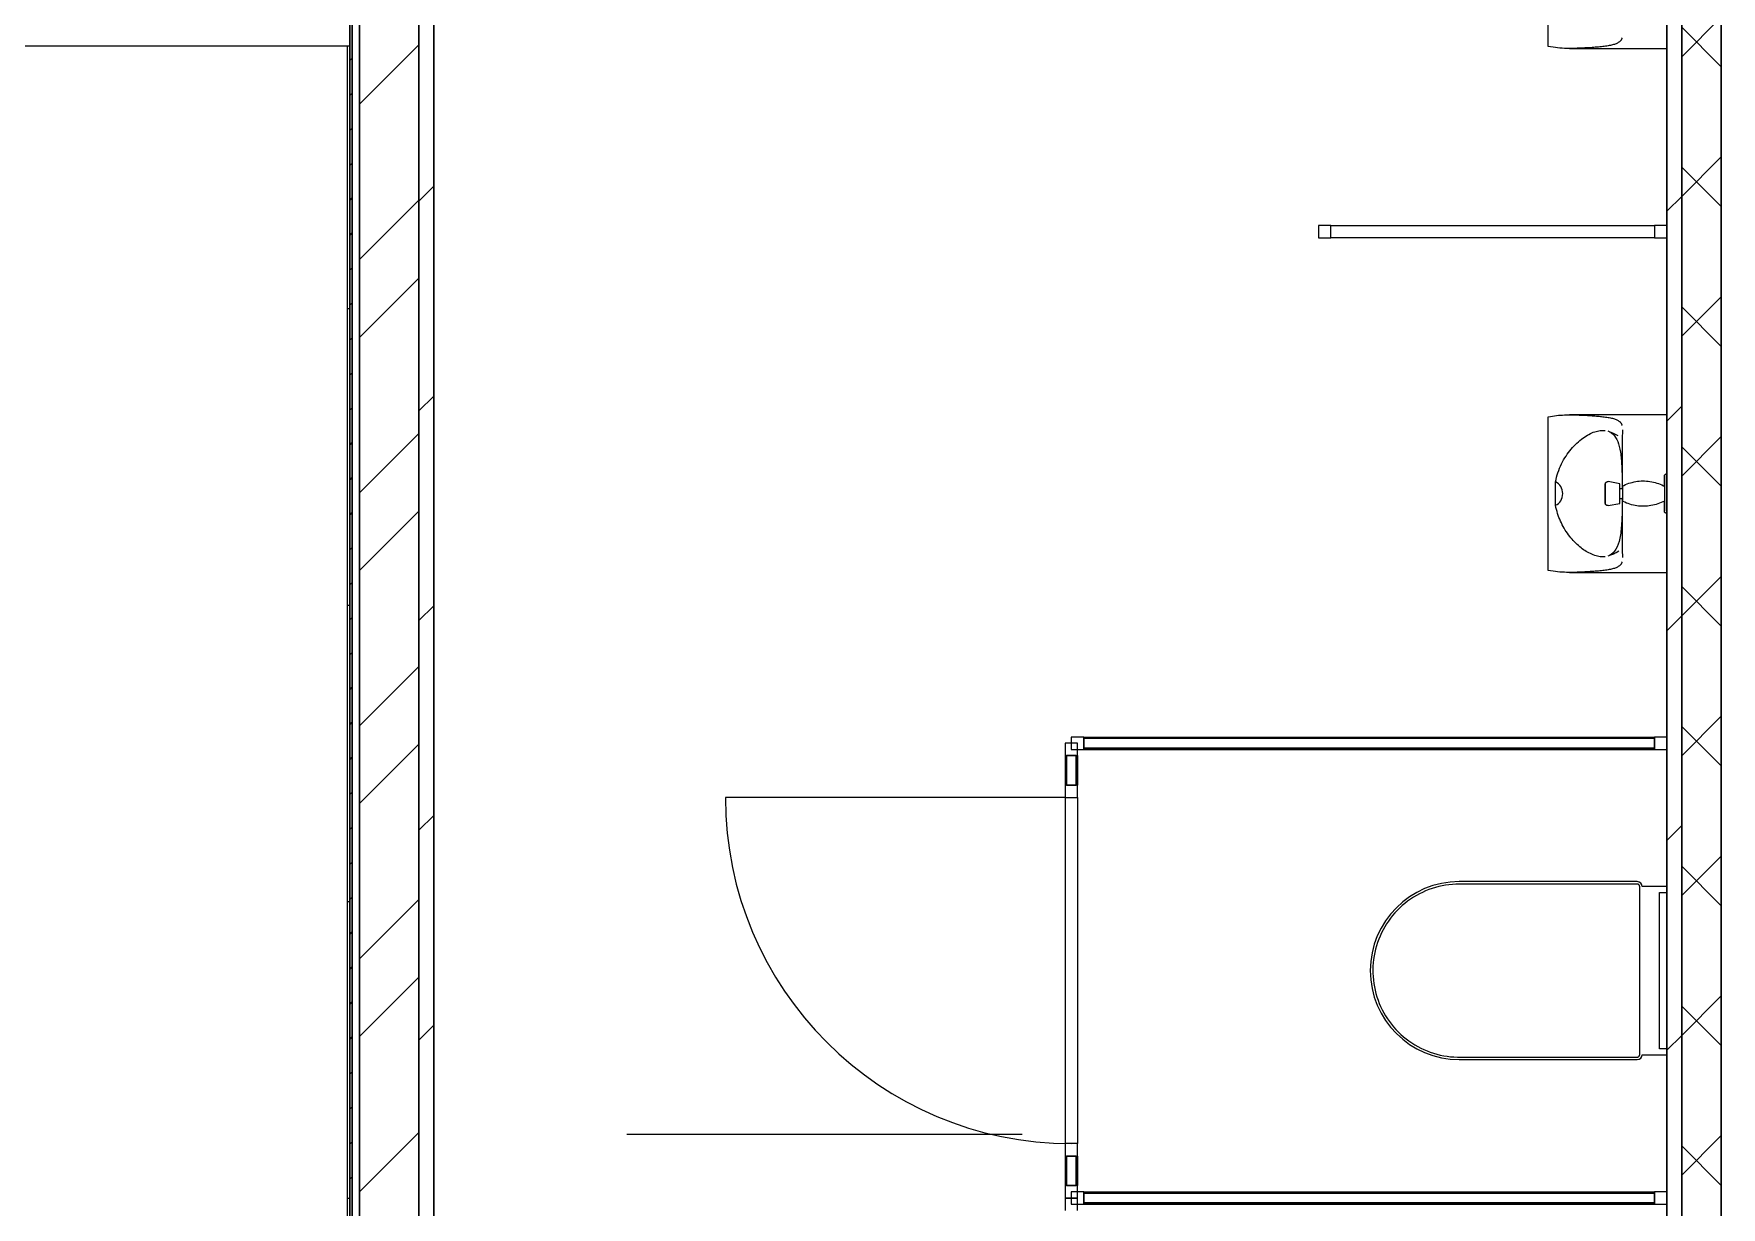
# Model space of a CAD drawing. Header units: millimetres. Extents: x -88595 to 880822, y -1054509 to -148035.
# Drawn here: x 159889 to 163303, y -271051 to -268677 of the extents above; entities that cross this region are included whole.
import ezdxf

# ---------------------------------------------------------------- set-up
doc = ezdxf.new("R2010")
doc.units = ezdxf.units.MM
for name, color, linetype, lineweight in [('Витраж', 7, 'Continuous', 9), ('Двери', 7, 'Continuous', 9), ('Марки', 7, 'Continuous', 20), ('Оборудование', 7, 'Continuous', 18), ('Ограждение', 7, 'Continuous', 9), ('Сантехника', 7, 'Continuous', 18), ('Стены наружные', 7, 'Continuous', 18), ('Стены разрез', 7, 'Continuous', 30)]:
    doc.layers.add(name, color=color, linetype=linetype, lineweight=lineweight)

# ---------------------------------------------------------------- blocks, each defined once
blk = doc.blocks.new('$0$ADSK_M_Трубы - Диаметр_8-160846-В_Координация_1 этаж ОВ3')
at = {"layer": 'Марки'}
blk.add_line((0, 0), (8, 0), dxfattribs=at)
blk = doc.blocks.new('1 этаж')
at = {"layer": 'Ограждение'}
h = blk.add_hatch(dxfattribs=at)
h.set_pattern_fill('FP_24', color=256, style=0, pattern_type=2)
h.set_pattern_definition([(0, (223438.7, 672767.34), (0, 600), []), (90, (223438.7, 672767.34), (-600, 4e-14), [])])
h.paths.add_polyline_path([(196657.7, 656027.6), (196657.7, 659612.6), (196652.7, 659612.6), (196652.7, 656027.6)])
at = {"layer": 'Витраж', "extrusion": (0, 0, -1)}
for p, q in [((198617.7, 659250.1), (198617.7, 659225.1)), ((198642.7, 659250.1), (198617.7, 659250.1)), ((198642.7, 659225.1), (198642.7, 659250.1)), ((198617.7, 659225.1), (198642.7, 659225.1))]:
    blk.add_line(p, q, dxfattribs=at)
at = {"layer": 'Витраж'}
for p, q in [((198642.7, 659225.1), (198642.7, 659250.1)), ((198642.7, 659250.1), (199297.7, 659250.1)), ((199297.7, 659250.1), (199297.7, 659225.1)), ((199322.7, 659250.1), (199297.7, 659250.1)), ((199297.7, 659250.1), (199297.7, 659225.1)), ((199297.7, 659225.1), (198642.7, 659225.1)), ((199297.7, 659225.1), (199322.7, 659225.1)), ((198142.7, 658215.1), (199297.7, 658215.1)), ((198142.7, 658190.1), (199297.7, 658190.1)), ((198105.2, 658177.6), (198105.2, 658117.6)), ((198130.2, 658177.6), (198130.2, 658117.6)), ((198105.2, 658092.6), (198105.2, 657392.6)), ((198130.2, 658092.6), (198130.2, 657392.6)), ((198105.2, 657367.6), (198105.2, 657307.6)), ((198130.2, 657367.6), (198130.2, 657307.6)), ((198142.7, 657295.1), (199297.7, 657295.1)), ((198142.7, 657270.1), (199297.7, 657270.1))]:
    blk.add_line(p, q, dxfattribs=at)
at = {"layer": 'Витраж', "lineweight": 18, "extrusion": (0, 0, -1)}
for p, q in [((198142.7, 658215.1), (198117.7, 658215.1)), ((198117.7, 658215.1), (198117.7, 658190.1)), ((198142.7, 658190.1), (198142.7, 658215.1)), ((198130.2, 658202.6), (198105.2, 658202.6)), ((198105.2, 658202.6), (198105.2, 658177.6)), ((198117.7, 658190.1), (198142.7, 658190.1)), ((198130.2, 658177.6), (198130.2, 658202.6)), ((198105.2, 658177.6), (198130.2, 658177.6)), ((198130.2, 658117.6), (198105.2, 658117.6)), ((198105.2, 658117.6), (198105.2, 658092.6)), ((198130.2, 658092.6), (198130.2, 658117.6)), ((198105.2, 658092.6), (198130.2, 658092.6)), ((198130.2, 657392.6), (198105.2, 657392.6)), ((198105.2, 657392.6), (198105.2, 657367.6)), ((198105.2, 657367.6), (198130.2, 657367.6)), ((198130.2, 657367.6), (198130.2, 657392.6)), ((198142.7, 657295.1), (198117.7, 657295.1)), ((198117.7, 657295.1), (198117.7, 657270.1)), ((198142.7, 657270.1), (198142.7, 657295.1)), ((198130.2, 657282.6), (198105.2, 657282.6)), ((198105.2, 657282.6), (198105.2, 657257.6)), ((198117.7, 657270.1), (198142.7, 657270.1)), ((198130.2, 657257.6), (198130.2, 657282.6))]:
    blk.add_line(p, q, dxfattribs=at)
at = {"layer": 'Витраж', "lineweight": 18}
for p, q in [((199322.7, 658215.1), (199297.7, 658215.1)), ((199297.7, 658215.1), (199297.7, 658190.1)), ((199322.7, 658190.1), (199322.7, 658215.1)), ((199297.7, 658190.1), (199322.7, 658190.1)), ((198130.2, 657307.6), (198105.2, 657307.6)), ((198105.2, 657307.6), (198105.2, 657282.6)), ((198130.2, 657282.6), (198130.2, 657307.6)), ((199322.7, 657295.1), (199297.7, 657295.1)), ((199297.7, 657295.1), (199297.7, 657270.1)), ((199322.7, 657270.1), (199322.7, 657295.1)), ((198105.2, 657282.6), (198130.2, 657282.6)), ((199297.7, 657270.1), (199322.7, 657270.1))]:
    blk.add_line(p, q, dxfattribs=at)
at = {"layer": 'Двери'}
blk.add_line((198105.2, 658092.6), (197417.7, 658092.6), dxfattribs=at)
blk.add_arc((198117.7, 658092.6), 700, 180, 270, dxfattribs=at)
at = {"layer": 'Ограждение'}
for p, q in [((196657.7, 659612.6), (188952.7, 659612.6)), ((196652.7, 659612.6), (196652.7, 656027.6))]:
    blk.add_line(p, q, dxfattribs=at)
at = {"layer": 'Сантехника'}
for p, q in [((199082.7, 659612.1), (199082.7, 659923.1)), ((199125.6, 659608.2), (199322.7, 659608.2)), ((199082.7, 658552.1), (199082.7, 658863.1)), ((199322.7, 658867.1), (199125.6, 658867.1)), ((199232.5, 658817.6), (199232.5, 658716.3)), ((199097.5, 658707.6), (199097.5, 658731.2)), ((199227.7, 658727.6), (199204, 658731.8)), ((199227.7, 658707.6), (199227.7, 658727.6)), ((199232.3, 658731.5), (199232.3, 658716.3)), ((199097.5, 658684), (199097.5, 658707.6)), ((199232.7, 658717.6), (199227.7, 658717.6)), ((199227.7, 658687.6), (199227.7, 658707.6)), ((199227.7, 658697.6), (199232.7, 658697.6)), ((199232.3, 658698.9), (199232.3, 658683.7)), ((199232.5, 658698.9), (199232.5, 658597.6)), ((199232.7, 658722.6), (199232.7, 658707.6)), ((199232.7, 658707.6), (199232.7, 658692.6)), ((199204, 658683.4), (199227.7, 658687.6)), ((199125.6, 658548.2), (199322.7, 658548.2)), ((199262.7, 657922.6), (198902.7, 657922.6)), ((199262.7, 657917.6), (198902.7, 657917.6)), ((199267.7, 657572.6), (199267.7, 657912.6)), ((199322.7, 657912.6), (199272.7, 657912.6)), ((199307.7, 657584.4), (199307.7, 657900.8)), ((199307.7, 657900.8), (199322.7, 657900.8)), ((198902.7, 657567.6), (199262.7, 657567.6)), ((199272.7, 657572.6), (199322.7, 657572.6)), ((199322.7, 657584.4), (199307.7, 657584.4)), ((198902.7, 657562.6), (199262.7, 657562.6))]:
    blk.add_line(p, q, dxfattribs=at)
at = {"layer": 'Сантехника', "flags": 128}
for points in [[(199224.1, 658824.5), (199218.9, 658827.2), (199213.5, 658829.8), (199208, 658832.2), (199204, 658833.7)], [(199198.2, 658726.9), (199198.2, 658727.1), (199198.2, 658727.3), (199198.2, 658727.5), (199198.2, 658727.7), (199198.3, 658727.8), (199198.3, 658728), (199198.4, 658728.2), (199198.4, 658728.4), (199198.5, 658728.6), (199198.6, 658728.8), (199198.6, 658729), (199198.7, 658729.2), (199198.8, 658729.3), (199198.9, 658729.5), (199199, 658729.7), (199199.2, 658729.8), (199199.3, 658730), (199199.4, 658730.2), (199199.5, 658730.3), (199199.7, 658730.4), (199199.8, 658730.6), (199200, 658730.7), (199200.1, 658730.8), (199200.3, 658731), (199200.5, 658731.1), (199200.6, 658731.2), (199200.8, 658731.3), (199201, 658731.4), (199201.2, 658731.4), (199201.4, 658731.5), (199201.5, 658731.6), (199201.7, 658731.6), (199201.9, 658731.7), (199202.1, 658731.7), (199202.3, 658731.8), (199202.5, 658731.8), (199202.7, 658731.8), (199202.9, 658731.8), (199203.1, 658731.9), (199203.3, 658731.9), (199203.5, 658731.8), (199203.7, 658731.8), (199203.9, 658731.8), (199204, 658731.8)], [(199198.2, 658707.6), (199198.2, 658708.4), (199198.2, 658709.1), (199198.2, 658709.9), (199198.2, 658710.7), (199198.2, 658711.4), (199198.2, 658712.2), (199198.2, 658712.9), (199198.2, 658713.7), (199198.2, 658714.4), (199198.2, 658715.1), (199198.2, 658715.8), (199198.2, 658716.5), (199198.2, 658717.2), (199198.2, 658717.8), (199198.2, 658718.5), (199198.2, 658719.1), (199198.2, 658719.7), (199198.2, 658720.3), (199198.2, 658720.9), (199198.2, 658721.4), (199198.2, 658721.9), (199198.2, 658722.4), (199198.2, 658722.9), (199198.2, 658723.4), (199198.2, 658723.8), (199198.2, 658724.2), (199198.2, 658724.6), (199198.2, 658724.9), (199198.2, 658725.3), (199198.2, 658725.5), (199198.2, 658725.8), (199198.2, 658726), (199198.2, 658726.3), (199198.2, 658726.4), (199198.2, 658726.6), (199198.2, 658726.7), (199198.2, 658726.8), (199198.2, 658726.8), (199198.2, 658726.9)], [(199198.2, 658726.9), (199198.2, 658726.8), (199198.2, 658726.8), (199198.2, 658726.7), (199198.2, 658726.6), (199198.2, 658726.5), (199198.2, 658726.3), (199198.2, 658726.1), (199198.2, 658725.9), (199198.2, 658725.6), (199198.2, 658725.3), (199198.2, 658725), (199198.2, 658724.7), (199198.2, 658724.3), (199198.2, 658723.9), (199198.2, 658723.5), (199198.2, 658723), (199198.2, 658722.6), (199198.2, 658722.1), (199198.2, 658721.6), (199198.2, 658721), (199198.2, 658720.5), (199198.2, 658719.9), (199198.2, 658719.3), (199198.2, 658718.6), (199198.2, 658718), (199198.2, 658717.3), (199198.2, 658716.7), (199198.2, 658716), (199198.2, 658715.3), (199198.2, 658714.6), (199198.2, 658713.9), (199198.2, 658713.1), (199198.2, 658712.4), (199198.2, 658711.6), (199198.2, 658710.9), (199198.2, 658710.1), (199198.2, 658709.4), (199198.2, 658708.6), (199198.2, 658707.8), (199198.2, 658707.6)], [(199232.7, 658722.6), (199235.9, 658724.2), (199239.2, 658725.7), (199242.5, 658727.1), (199245.9, 658728.4), (199249.3, 658729.5), (199252.8, 658730.4), (199256.3, 658731.3), (199259.8, 658731.9), (199263.4, 658732.5), (199267, 658732.9), (199270.6, 658733.2), (199274.1, 658733.3), (199277.7, 658733.2), (199281.3, 658733.1), (199284.9, 658732.7), (199288.5, 658732.3), (199292, 658731.7), (199295.6, 658730.9), (199299.1, 658730.1), (199302.5, 658729), (199305.9, 658727.9), (199309.3, 658726.6), (199312.6, 658725.1), (199315.8, 658723.6), (199317.7, 658722.6)], [(199317.7, 658742.6), (199317.7, 658742.8), (199317.7, 658743), (199317.7, 658743.2), (199317.8, 658743.4), (199317.8, 658743.6), (199317.9, 658743.8), (199317.9, 658744), (199318, 658744.2), (199318, 658744.4), (199318.1, 658744.6), (199318.2, 658744.7), (199318.3, 658744.9), (199318.4, 658745.1), (199318.5, 658745.3), (199318.6, 658745.4), (199318.7, 658745.6), (199318.8, 658745.7), (199319, 658745.9), (199319.1, 658746), (199319.2, 658746.2), (199319.4, 658746.3), (199319.5, 658746.5), (199319.7, 658746.6), (199319.8, 658746.7), (199320, 658746.8), (199320.2, 658746.9), (199320.4, 658747), (199320.5, 658747.1), (199320.7, 658747.2), (199320.9, 658747.3), (199321.1, 658747.3), (199321.3, 658747.4), (199321.5, 658747.4), (199321.7, 658747.5), (199321.9, 658747.5), (199322.1, 658747.6), (199322.3, 658747.6), (199322.5, 658747.6), (199322.7, 658747.6), (199322.7, 658747.6)], [(199317.7, 658722.6), (199317.7, 658723.8), (199317.7, 658725), (199317.7, 658726.2), (199317.7, 658727.4), (199317.7, 658728.5), (199317.7, 658729.6), (199317.7, 658730.7), (199317.7, 658731.7), (199317.7, 658732.7), (199317.7, 658733.7), (199317.7, 658734.6), (199317.7, 658735.5), (199317.7, 658736.3), (199317.7, 658737.1), (199317.7, 658737.8), (199317.7, 658738.5), (199317.7, 658739.1), (199317.7, 658739.7), (199317.7, 658740.2), (199317.7, 658740.7), (199317.7, 658741.1), (199317.7, 658741.5), (199317.7, 658741.8), (199317.7, 658742.1), (199317.7, 658742.3), (199317.7, 658742.5), (199317.7, 658742.6), (199317.7, 658742.6)], [(199317.7, 658742.6), (199317.7, 658742.6), (199317.7, 658742.5), (199317.7, 658742.4), (199317.7, 658742.2), (199317.7, 658741.9), (199317.7, 658741.6), (199317.7, 658741.2), (199317.7, 658740.8), (199317.7, 658740.4), (199317.7, 658739.8), (199317.7, 658739.3), (199317.7, 658738.6), (199317.7, 658738), (199317.7, 658737.3), (199317.7, 658736.5), (199317.7, 658735.7), (199317.7, 658734.8), (199317.7, 658733.9), (199317.7, 658733), (199317.7, 658732), (199317.7, 658731), (199317.7, 658729.9), (199317.7, 658728.8), (199317.7, 658727.7), (199317.7, 658726.5), (199317.7, 658725.3), (199317.7, 658724.1), (199317.7, 658722.9), (199317.7, 658721.6), (199317.7, 658720.3), (199317.7, 658719), (199317.7, 658717.6), (199317.7, 658716.3), (199317.7, 658714.9), (199317.7, 658713.6), (199317.7, 658712.2), (199317.7, 658710.8), (199317.7, 658709.4), (199317.7, 658708), (199317.7, 658707.6)], [(199198.2, 658707.6), (199198.2, 658706.8), (199198.2, 658706.1), (199198.2, 658705.3), (199198.2, 658704.5), (199198.2, 658703.8), (199198.2, 658703), (199198.2, 658702.3), (199198.2, 658701.5), (199198.2, 658700.8), (199198.2, 658700.1), (199198.2, 658699.4), (199198.2, 658698.7), (199198.2, 658698), (199198.2, 658697.4), (199198.2, 658696.7), (199198.2, 658696.1), (199198.2, 658695.5), (199198.2, 658694.9), (199198.2, 658694.3), (199198.2, 658693.8), (199198.2, 658693.3), (199198.2, 658692.8), (199198.2, 658692.3), (199198.2, 658691.8), (199198.2, 658691.4), (199198.2, 658691), (199198.2, 658690.6), (199198.2, 658690.3), (199198.2, 658690), (199198.2, 658689.7), (199198.2, 658689.4), (199198.2, 658689.2), (199198.2, 658689), (199198.2, 658688.8), (199198.2, 658688.6), (199198.2, 658688.5), (199198.2, 658688.4), (199198.2, 658688.4), (199198.2, 658688.4)], [(199198.2, 658688.4), (199198.2, 658688.4), (199198.2, 658688.4), (199198.2, 658688.5), (199198.2, 658688.6), (199198.2, 658688.7), (199198.2, 658688.9), (199198.2, 658689.1), (199198.2, 658689.3), (199198.2, 658689.6), (199198.2, 658689.9), (199198.2, 658690.2), (199198.2, 658690.5), (199198.2, 658690.9), (199198.2, 658691.3), (199198.2, 658691.7), (199198.2, 658692.2), (199198.2, 658692.6), (199198.2, 658693.1), (199198.2, 658693.7), (199198.2, 658694.2), (199198.2, 658694.8), (199198.2, 658695.3), (199198.2, 658695.9), (199198.2, 658696.6), (199198.2, 658697.2), (199198.2, 658697.9), (199198.2, 658698.5), (199198.2, 658699.2), (199198.2, 658699.9), (199198.2, 658700.6), (199198.2, 658701.4), (199198.2, 658702.1), (199198.2, 658702.8), (199198.2, 658703.6), (199198.2, 658704.3), (199198.2, 658705.1), (199198.2, 658705.9), (199198.2, 658706.6), (199198.2, 658707.4), (199198.2, 658707.6)], [(199317.7, 658692.6), (199314.5, 658691), (199311.2, 658689.5), (199307.9, 658688.1), (199304.5, 658686.8), (199301.1, 658685.7), (199297.6, 658684.8), (199294.1, 658683.9), (199290.6, 658683.3), (199287, 658682.7), (199283.5, 658682.3), (199279.9, 658682.1), (199276.3, 658681.9), (199272.7, 658682), (199269.1, 658682.1), (199265.5, 658682.5), (199261.9, 658682.9), (199258.4, 658683.5), (199254.9, 658684.3), (199251.4, 658685.2), (199247.9, 658686.2), (199244.5, 658687.3), (199241.1, 658688.6), (199237.8, 658690.1), (199234.6, 658691.6), (199232.7, 658692.6)], [(199317.7, 658707.6), (199317.7, 658706.2), (199317.7, 658704.8), (199317.7, 658703.4), (199317.7, 658702), (199317.7, 658700.7), (199317.7, 658699.3), (199317.7, 658697.9), (199317.7, 658696.6), (199317.7, 658695.3), (199317.7, 658694), (199317.7, 658692.7), (199317.7, 658691.4), (199317.7, 658690.2), (199317.7, 658689), (199317.7, 658687.8), (199317.7, 658686.7), (199317.7, 658685.6), (199317.7, 658684.5), (199317.7, 658683.5), (199317.7, 658682.5), (199317.7, 658681.5), (199317.7, 658680.6), (199317.7, 658679.8), (199317.7, 658678.9), (199317.7, 658678.2), (199317.7, 658677.4), (199317.7, 658676.7), (199317.7, 658676.1), (199317.7, 658675.5), (199317.7, 658675), (199317.7, 658674.5), (199317.7, 658674.1), (199317.7, 658673.7), (199317.7, 658673.4), (199317.7, 658673.1), (199317.7, 658672.9), (199317.7, 658672.7), (199317.7, 658672.6), (199317.7, 658672.6)], [(199317.7, 658672.6), (199317.7, 658672.6), (199317.7, 658672.7), (199317.7, 658672.9), (199317.7, 658673.1), (199317.7, 658673.3), (199317.7, 658673.6), (199317.7, 658674), (199317.7, 658674.4), (199317.7, 658674.8), (199317.7, 658675.4), (199317.7, 658675.9), (199317.7, 658676.6), (199317.7, 658677.2), (199317.7, 658678), (199317.7, 658678.7), (199317.7, 658679.5), (199317.7, 658680.4), (199317.7, 658681.3), (199317.7, 658682.2), (199317.7, 658683.2), (199317.7, 658684.2), (199317.7, 658685.3), (199317.7, 658686.4), (199317.7, 658687.5), (199317.7, 658688.7), (199317.7, 658689.9), (199317.7, 658691.1), (199317.7, 658692.4)], [(199204, 658683.4), (199203.8, 658683.4), (199203.6, 658683.4), (199203.4, 658683.4), (199203.2, 658683.4), (199203, 658683.4), (199202.8, 658683.4), (199202.6, 658683.4), (199202.4, 658683.4), (199202.2, 658683.4), (199202, 658683.5), (199201.9, 658683.5), (199201.7, 658683.6), (199201.5, 658683.6), (199201.3, 658683.7), (199201.1, 658683.8), (199200.9, 658683.9), (199200.7, 658684), (199200.6, 658684.1), (199200.4, 658684.2), (199200.2, 658684.3), (199200.1, 658684.4), (199199.9, 658684.5), (199199.8, 658684.7), (199199.6, 658684.8), (199199.5, 658685), (199199.4, 658685.1), (199199.2, 658685.3), (199199.1, 658685.4), (199199, 658685.6), (199198.9, 658685.8), (199198.8, 658685.9), (199198.7, 658686.1), (199198.6, 658686.3), (199198.5, 658686.5), (199198.5, 658686.7), (199198.4, 658686.9), (199198.3, 658687), (199198.3, 658687.2), (199198.3, 658687.4), (199198.2, 658687.6), (199198.2, 658687.8), (199198.2, 658688), (199198.2, 658688.2), (199198.2, 658688.4)], [(199322.7, 658667.6), (199322.5, 658667.6), (199322.3, 658667.6), (199322.1, 658667.6), (199321.9, 658667.7), (199321.7, 658667.7), (199321.5, 658667.7), (199321.3, 658667.8), (199321.1, 658667.9), (199320.9, 658667.9), (199320.8, 658668), (199320.6, 658668.1), (199320.4, 658668.2), (199320.2, 658668.3), (199320.1, 658668.4), (199319.9, 658668.5), (199319.7, 658668.6), (199319.6, 658668.7), (199319.4, 658668.8), (199319.3, 658669), (199319.1, 658669.1), (199319, 658669.3), (199318.9, 658669.4), (199318.7, 658669.6), (199318.6, 658669.7), (199318.5, 658669.9), (199318.4, 658670.1), (199318.3, 658670.2), (199318.2, 658670.4), (199318.1, 658670.6), (199318.1, 658670.8), (199318, 658671), (199317.9, 658671.2), (199317.9, 658671.4), (199317.8, 658671.6), (199317.8, 658671.8), (199317.8, 658672), (199317.7, 658672.2), (199317.7, 658672.4), (199317.7, 658672.6), (199317.7, 658672.6)], [(199204, 658581.5), (199209.6, 658583.7), (199215.1, 658586.1), (199220.4, 658588.7), (199225.5, 658591.6)], [(198902.7, 657917.6), (198895.7, 657917.5), (198888.7, 657917), (198881.8, 657916.3), (198874.8, 657915.4), (198867.9, 657914.1), (198861.1, 657912.6), (198854.3, 657910.8), (198847.7, 657908.7), (198841.1, 657906.4), (198834.6, 657903.8), (198828.2, 657900.9), (198821.9, 657897.8), (198815.8, 657894.5), (198809.8, 657890.9), (198803.9, 657887), (198798.2, 657883), (198792.7, 657878.7), (198787.3, 657874.2), (198782.1, 657869.5), (198777.2, 657864.5), (198772.4, 657859.4), (198767.8, 657854.1), (198763.5, 657848.6), (198759.4, 657843), (198755.5, 657837.2), (198751.8, 657831.2), (198748.4, 657825.1), (198745.2, 657818.8), (198742.3, 657812.5), (198739.6, 657806), (198737.2, 657799.4), (198735.1, 657792.8), (198733.2, 657786), (198731.6, 657779.2), (198730.3, 657772.3), (198729.2, 657765.4), (198728.4, 657758.5), (198727.9, 657751.5), (198727.7, 657744.5), (198727.8, 657737.5), (198728.1, 657730.5), (198728.8, 657723.5), (198729.7, 657716.6), (198730.8, 657709.7), (198732.3, 657702.8), (198734, 657696.1), (198736, 657689.4), (198738.3, 657682.7), (198740.8, 657676.2), (198743.6, 657669.8), (198746.6, 657663.5), (198749.9, 657657.3), (198753.4, 657651.3), (198757.2, 657645.4), (198761.2, 657639.6), (198765.5, 657634), (198769.9, 657628.6), (198774.6, 657623.4), (198779.4, 657618.4), (198784.5, 657613.6), (198789.8, 657608.9), (198795.2, 657604.5), (198800.8, 657600.3), (198806.6, 657596.4), (198812.5, 657592.6), (198818.6, 657589.2), (198824.8, 657585.9), (198831.1, 657582.9), (198837.5, 657580.2), (198844.1, 657577.7), (198850.7, 657575.5), (198857.5, 657573.6), (198864.2, 657571.9), (198871.1, 657570.5), (198878, 657569.4), (198885, 657568.5), (198891.9, 657567.9), (198898.9, 657567.6), (198902.7, 657567.6)], [(199267.7, 657912.6), (199267.7, 657912.8), (199267.7, 657913), (199267.7, 657913.2), (199267.6, 657913.4), (199267.6, 657913.6), (199267.6, 657913.8), (199267.5, 657914), (199267.5, 657914.2), (199267.4, 657914.4), (199267.3, 657914.6), (199267.2, 657914.7), (199267.1, 657914.9), (199267.1, 657915.1), (199266.9, 657915.3), (199266.8, 657915.4), (199266.7, 657915.6), (199266.6, 657915.7), (199266.5, 657915.9), (199266.3, 657916), (199266.2, 657916.2), (199266, 657916.3), (199265.9, 657916.5), (199265.7, 657916.6), (199265.6, 657916.7), (199265.4, 657916.8), (199265.2, 657916.9), (199265.1, 657917), (199264.9, 657917.1), (199264.7, 657917.2), (199264.5, 657917.3), (199264.3, 657917.3), (199264.1, 657917.4), (199264, 657917.4), (199263.8, 657917.5), (199263.6, 657917.5), (199263.4, 657917.6), (199263.2, 657917.6), (199263, 657917.6), (199262.8, 657917.6), (199262.7, 657917.6)], [(199262.7, 657567.6), (199262.9, 657567.6), (199263.1, 657567.6), (199263.3, 657567.6), (199263.5, 657567.7), (199263.7, 657567.7), (199263.9, 657567.7), (199264.1, 657567.8), (199264.3, 657567.9), (199264.5, 657567.9), (199264.7, 657568), (199264.8, 657568.1), (199265, 657568.2), (199265.2, 657568.3), (199265.4, 657568.4), (199265.5, 657568.5), (199265.7, 657568.6), (199265.9, 657568.7), (199266, 657568.8), (199266.2, 657569), (199266.3, 657569.1), (199266.4, 657569.3), (199266.6, 657569.4), (199266.7, 657569.6), (199266.8, 657569.7), (199266.9, 657569.9), (199267, 657570.1), (199267.1, 657570.2), (199267.2, 657570.4), (199267.3, 657570.6), (199267.4, 657570.8), (199267.4, 657571), (199267.5, 657571.2), (199267.6, 657571.4), (199267.6, 657571.6), (199267.6, 657571.8), (199267.7, 657572), (199267.7, 657572.2), (199267.7, 657572.4), (199267.7, 657572.6), (199267.7, 657572.6)]]:
    blk.add_lwpolyline(points, dxfattribs=at)
at = {"layer": 'Сантехника'}
for centre, radius, start, end in [((198902.7, 657742.6), 180, 90, 270), ((198902.7, 657742.6), 175, 90, 90.9078), ((198902.7, 657742.6), 175, 90, 90.9078), ((199262.7, 657912.6), 10, 0, 90), ((199262.7, 657912.6), 5, 60, 90), ((199262.7, 657912.6), 5, 60, 90), ((199262.7, 657912.6), 5, 60, 75), ((199262.7, 657912.6), 5, 0, 30), ((199262.7, 657912.6), 5, 0, 30), ((199262.7, 657912.6), 5, 0, 30), ((198902.7, 657742.6), 175, 269.0922, 270), ((198902.7, 657742.6), 175, 269.0922, 270), ((199262.7, 657572.6), 10, 270, 0), ((199262.7, 657572.6), 5, 270, 300), ((199262.7, 657572.6), 5, 270, 300), ((199262.7, 657572.6), 5, 285, 300), ((199262.7, 657572.6), 5, 330, 0), ((199262.7, 657572.6), 5, 330, 0), ((199262.7, 657572.6), 5, 330, 0)]:
    blk.add_arc(centre, radius, start, end, dxfattribs=at)
for major_axis, start_param, end_param in [((0, 25), 4.712389, 5.943447), ((0, -25), 0.339739, 1.570796)]:
    blk.add_ellipse((199090.4, 658707.6), major_axis=major_axis, ratio=0.859293, start_param=start_param, end_param=end_param, dxfattribs=at)
for points, knots in [([(199232, 659629.9), (199232, 659629.8), (199232, 659629.7), (199231.9, 659629.1), (199231.6, 659628.3), (199231.2, 659627.3), (199230.8, 659626.4), (199230.3, 659625.6), (199229.7, 659624.7), (199228.9, 659623.7), (199227.6, 659622.3), (199225.1, 659620.1), (199220.4, 659617.6), (199213, 659615.2), (199204, 659613.4), (199193.5, 659611.9), (199181.4, 659610.7), (199168, 659609.7), (199153.2, 659608.9), (199139.7, 659608.4), (199128.5, 659608.1), (199117, 659608.2), (199101.9, 659609.1), (199089.2, 659610.9), (199082.7, 659612.1)], [-0.8666667, -0.8666667, -0.8666667, -0.8666667, -0.865625, -0.8625, -0.85, -0.8375, -0.825, -0.8125, -0.8, -0.7833333, -0.7666667, -0.7333333, -0.6666667, -0.6, -0.5333333, -0.4666667, -0.4, -0.3333333, -0.2666667, -0.2, -0.1666667, -0.1333333, -0.0666667, 0, 0, 0, 0]), ([(199082.7, 658863.1), (199088.4, 658864.2), (199099.5, 658865.8), (199112.9, 658866.8), (199123.2, 658867.1), (199130.6, 658867), (199138, 658866.9), (199145.1, 658866.6), (199152.1, 658866.3), (199161, 658865.9), (199171.5, 658865.2), (199183, 658864.4), (199194, 658863.2), (199204, 658861.8), (199213, 658860), (199220.4, 658857.6), (199225.1, 658855.1), (199227.6, 658852.9), (199228.9, 658851.5), (199229.7, 658850.4), (199230.5, 658849.3), (199231.1, 658848.2), (199231.5, 658847.1), (199231.8, 658846.3), (199231.9, 658845.8), (199232, 658845.5), (199232, 658845.4)], [-1, -1, -1, -1, -0.9416667, -0.8833333, -0.8541667, -0.825, -0.7958333, -0.7666667, -0.7375, -0.7083333, -0.65, -0.5916667, -0.5333333, -0.4666667, -0.4, -0.3333333, -0.2666667, -0.2333333, -0.2166667, -0.2, -0.1833333, -0.1666667, -0.15, -0.1416667, -0.1375, -0.1333333, -0.1333333, -0.1333333, -0.1333333]), ([(199097.5, 658731.2), (199098.7, 658737.6), (199101.9, 658750.1), (199109.2, 658767.8), (199118.4, 658783.9), (199132.6, 658802.9), (199152.8, 658821.5), (199177.2, 658834.3), (199191.4, 658836.1), (199197.7, 658835.2)], [0, 0, 0, 0, 0.0526316, 0.1052632, 0.1578947, 0.2105263, 0.3157895, 0.4210526, 0.5263158, 0.5263158, 0.5263158, 0.5263158]), ([(199206.4, 658832.7), (199209.1, 658831.4), (199215.8, 658826.8), (199223.9, 658814), (199229.3, 658792.2), (199231.3, 658769), (199232.1, 658748.1), (199232.2, 658737.1), (199232.3, 658731.5)], [0.5789474, 0.5789474, 0.5789474, 0.5789474, 0.6315789, 0.7236842, 0.8157895, 0.9078947, 0.9539474, 1, 1, 1, 1]), ([(199232.7, 658836.9), (199232.7, 658836.7), (199232.7, 658836.4), (199232.7, 658835.9), (199232.7, 658834.8), (199232.7, 658833.1), (199232.7, 658831), (199232.6, 658827.9), (199232.6, 658823.6), (199232.5, 658819.7), (199232.5, 658817.6)], [-0.06666667, -0.06666667, -0.06666667, -0.06666667, -0.06458333, -0.0625, -0.05833333, -0.05, -0.04166667, -0.03333333, -0.01666667, 0, 0, 0, 0]), ([(199197.7, 658580), (199194.5, 658579.6), (199184.5, 658579.6), (199166.2, 658585.7), (199143.5, 658601.3), (199123.1, 658623.2), (199109.2, 658646.5), (199101.3, 658667.4), (199098.6, 658678.4), (199097.5, 658684)], [0.4736842, 0.4736842, 0.4736842, 0.4736842, 0.5263158, 0.6315789, 0.7236842, 0.8157895, 0.9078947, 0.9539474, 1, 1, 1, 1]), ([(199232.3, 658683.7), (199232.2, 658677.3), (199232, 658664.8), (199231.3, 658647.1), (199229.9, 658631.1), (199227, 658612.1), (199220.6, 658593.5), (199211.8, 658585.1), (199206.4, 658582.5)], [0, 0, 0, 0, 0.0526316, 0.1052632, 0.1578947, 0.2105263, 0.3157895, 0.4210526, 0.4210526, 0.4210526, 0.4210526]), ([(199232.5, 658597.6), (199232.6, 658594.5), (199232.6, 658590.3), (199232.6, 658585.4), (199232.7, 658582.1), (199232.7, 658579.9), (199232.7, 658578.6), (199232.7, 658578.3), (199232.7, 658578.2)], [-1, -1, -1, -1, -0.975, -0.9625, -0.95, -0.9375, -0.934375, -0.9328125, -0.9328125, -0.9328125, -0.9328125]), ([(199232, 658569.9), (199232, 658569.8), (199232, 658569.7), (199231.9, 658569.1), (199231.6, 658568.3), (199231.2, 658567.3), (199230.8, 658566.4), (199230.3, 658565.6), (199229.7, 658564.7), (199228.9, 658563.7), (199227.6, 658562.3), (199225.1, 658560.1), (199220.4, 658557.6), (199213, 658555.2), (199204, 658553.4), (199193.5, 658551.9), (199181.4, 658550.7), (199168, 658549.7), (199153.2, 658548.9), (199139.7, 658548.4), (199128.5, 658548.1), (199117, 658548.2), (199101.9, 658549.1), (199089.2, 658550.9), (199082.7, 658552.1)], [-0.8666667, -0.8666667, -0.8666667, -0.8666667, -0.865625, -0.8625, -0.85, -0.8375, -0.825, -0.8125, -0.8, -0.7833333, -0.7666667, -0.7333333, -0.6666667, -0.6, -0.5333333, -0.4666667, -0.4, -0.3333333, -0.2666667, -0.2, -0.1666667, -0.1333333, -0.0666667, 0, 0, 0, 0])]:
    blk.add_open_spline(points, degree=3, knots=knots, dxfattribs=at)
at = {"layer": 'Стены наружные', "lineweight": 30}
for p, q in [((199432.7, 656332.6), (199432.7, 660262.6)), ((196797.7, 653987.6), (196797.7, 660232.6)), ((196827.7, 654017.6), (196827.7, 660232.6)), ((199322.7, 660232.6), (199322.7, 656362.6)), ((199352.7, 660232.6), (199352.7, 656332.6)), ((196657.7, 660067.6), (196657.7, 654527.6)), ((196662.7, 660067.6), (196662.7, 654527.6)), ((196677.7, 653867.6), (196677.7, 660087.6))]:
    blk.add_line(p, q, dxfattribs=at)
at = {"layer": 'Стены наружные', "linetype": 'Continuous', "lineweight": 9}
for p, q in [((199352.7, 659591.5), (199432.7, 659671.5)), ((199432.7, 659570.9), (199352.7, 659650.9)), ((196677.7, 659495.2), (196797.7, 659615.2)), ((196657.7, 659583.5), (196662.7, 659588.5)), ((196657.7, 659512.8), (196662.7, 659517.8)), ((196657.7, 659442.1), (196662.7, 659447.1)), ((196657.7, 659371.4), (196662.7, 659376.4)), ((199352.7, 659308.7), (199432.7, 659388.7)), ((199432.7, 659288.1), (199352.7, 659368.1)), ((196797.7, 659299.3), (196827.7, 659329.3)), ((199322.7, 659278.7), (199352.7, 659308.7)), ((196657.7, 659300.7), (196662.7, 659305.7)), ((196677.7, 659180.9), (196797.7, 659300.9)), ((196657.7, 659230), (196662.7, 659235)), ((196657.7, 659159.3), (196662.7, 659164.3)), ((196677.7, 659023.7), (196797.7, 659143.7)), ((199352.7, 659025.9), (199432.7, 659105.9)), ((196657.7, 659088.6), (196662.7, 659093.6)), ((199432.7, 659005.2), (199352.7, 659085.2)), ((196657.7, 659017.9), (196662.7, 659022.9)), ((196657.7, 658947.1), (196662.7, 658952.1)), ((196797.7, 658875), (196827.7, 658905)), ((196657.7, 658876.4), (196662.7, 658881.4)), ((199322.7, 658854.4), (199352.7, 658884.4)), ((196677.7, 658709.4), (196797.7, 658829.4)), ((196657.7, 658805.7), (196662.7, 658810.7)), ((199352.7, 658743), (199432.7, 658823)), ((199432.7, 658722.4), (199352.7, 658802.4)), ((196657.7, 658735), (196662.7, 658740)), ((196657.7, 658664.3), (196662.7, 658669.3)), ((196677.7, 658552.3), (196797.7, 658672.3)), ((196657.7, 658593.6), (196662.7, 658598.6)), ((196657.7, 658522.9), (196662.7, 658527.9)), ((199352.7, 658460.2), (199432.7, 658540.2)), ((199432.7, 658439.5), (199352.7, 658519.5)), ((196657.7, 658452.2), (196662.7, 658457.2)), ((196797.7, 658450.8), (196827.7, 658480.8)), ((199322.7, 658430.2), (199352.7, 658460.2)), ((196657.7, 658381.5), (196662.7, 658386.5)), ((196677.7, 658237.9), (196797.7, 658357.9)), ((196657.7, 658310.8), (196662.7, 658315.8)), ((199352.7, 658177.3), (199432.7, 658257.3)), ((196657.7, 658240), (196662.7, 658245)), ((199432.7, 658156.7), (199352.7, 658236.7)), ((196677.7, 658080.8), (196797.7, 658200.8)), ((196657.7, 658169.3), (196662.7, 658174.3)), ((196657.7, 658098.6), (196662.7, 658103.6)), ((196797.7, 658026.5), (196827.7, 658056.5)), ((196657.7, 658027.9), (196662.7, 658032.9)), ((199322.7, 658005.9), (199352.7, 658035.9)), ((199352.7, 657894.5), (199432.7, 657974.5)), ((196657.7, 657957.2), (196662.7, 657962.2)), ((199432.7, 657873.8), (199352.7, 657953.8)), ((196657.7, 657886.5), (196662.7, 657891.5)), ((196677.7, 657766.5), (196797.7, 657886.5)), ((196657.7, 657815.8), (196662.7, 657820.8)), ((196657.7, 657745.1), (196662.7, 657750.1)), ((196677.7, 657609.3), (196797.7, 657729.3)), ((196657.7, 657674.4), (196662.7, 657679.4)), ((199352.7, 657611.6), (199432.7, 657691.6)), ((199432.7, 657591), (199352.7, 657671)), ((196657.7, 657603.6), (196662.7, 657608.6)), ((196797.7, 657602.2), (196827.7, 657632.2)), ((199322.7, 657581.6), (199352.7, 657611.6)), ((196657.7, 657532.9), (196662.7, 657537.9)), ((196657.7, 657462.2), (196662.7, 657467.2)), ((196657.7, 657391.5), (196662.7, 657396.5)), ((196677.7, 657295), (196797.7, 657415)), ((199352.7, 657328.8), (199432.7, 657408.8)), ((199432.7, 657308.2), (199352.7, 657388.2)), ((196657.7, 657320.8), (196662.7, 657325.8))]:
    blk.add_line(p, q, dxfattribs=at)
at = {"layer": 'Стены разрез'}
for p, q in [((199297.7, 658212.6), (198142.7, 658212.6)), ((198142.7, 658212.6), (198142.7, 658192.6)), ((198142.7, 658192.6), (199297.7, 658192.6)), ((199297.7, 658192.6), (199297.7, 658212.6)), ((198127.7, 658177.6), (198107.7, 658177.6)), ((198107.7, 658177.6), (198107.7, 658117.6)), ((198127.7, 658117.6), (198127.7, 658177.6)), ((198107.7, 658117.6), (198127.7, 658117.6)), ((198127.7, 657367.6), (198107.7, 657367.6)), ((198107.7, 657367.6), (198107.7, 657307.6)), ((198127.7, 657307.6), (198127.7, 657367.6)), ((198107.7, 657307.6), (198127.7, 657307.6)), ((199297.7, 657292.6), (198142.7, 657292.6)), ((198142.7, 657292.6), (198142.7, 657272.6)), ((199297.7, 657272.6), (199297.7, 657292.6)), ((198142.7, 657272.6), (199297.7, 657272.6))]:
    blk.add_line(p, q, dxfattribs=at)

msp = doc.modelspace()

# ---------------------------------------------------------------- block references
at = {"layer": 'Марки', "xscale": 99.99999999999993, "yscale": 99.99999999999993, "zscale": 99.99999999999993}
msp.add_blockref('$0$ADSK_M_Трубы - Диаметр_8-160846-В_Координация_1 этаж ОВ3', (161088.6, -270902.8), dxfattribs=at)
at = {"layer": 'Оборудование', "color": 5, "true_color": 0x0000ff}
msp.add_blockref('1 этаж', (-36129.5, -928314.5), dxfattribs=at)

doc.saveas('drawing.dxf')
